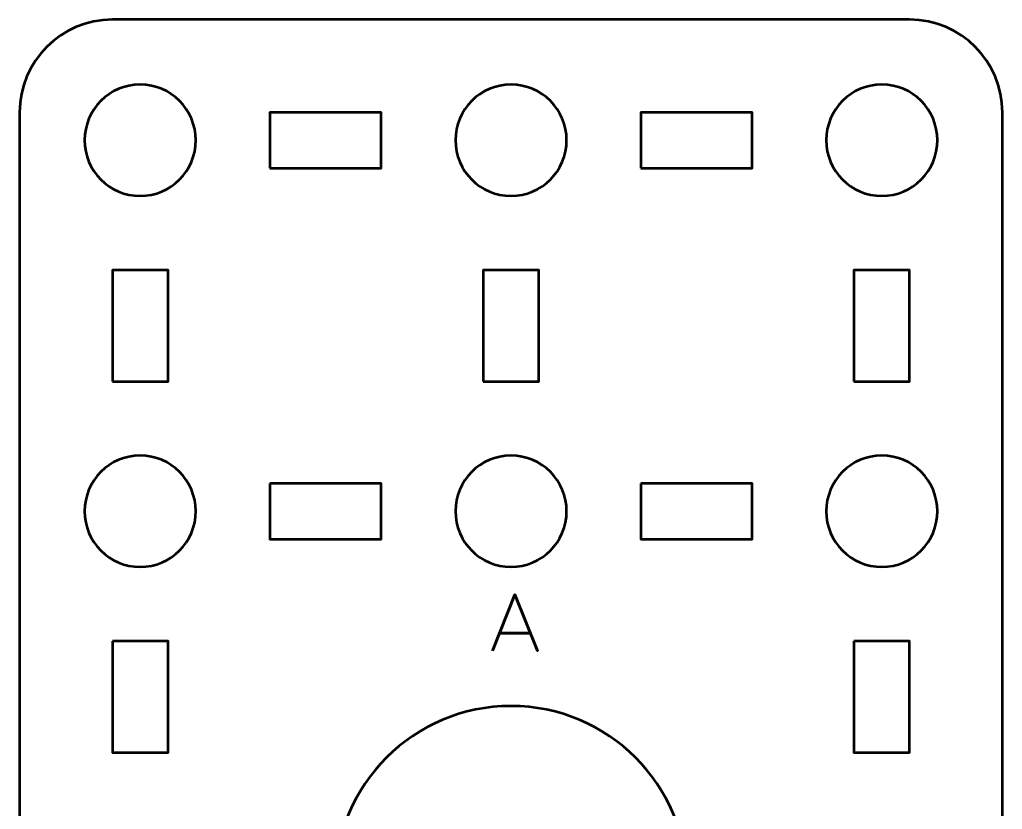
# Model space of a CAD drawing. Header units: centimetres. Extents: x -13.15 to -7.85, y -19.5 to -10.2.
# Drawn here: x -13.15 to -7.85, y -14.46 to -10.2 of the extents above; entities that cross this region are included whole.
import ezdxf

# ---------------------------------------------------------------- set-up
doc = ezdxf.new("R2010")
doc.units = ezdxf.units.CM
doc.header["$MEASUREMENT"] = 0
doc.layers.add('Layer 1', color=7, linetype='Continuous')

msp = doc.modelspace()

# ---------------------------------------------------------------- linework, layer by layer
at = {"layer": 'Layer 1', "lineweight": 53}
for points, knots in [([(-13.15002, -18.99995), (-13.15002, -18.99995), (-13.15002, -10.70005), (-13.15002, -10.70005), (-13.15002, -10.70005), (-13.15002, -10.42305), (-12.92693, -10.19995), (-12.64993, -10.19995), (-12.64993, -10.19995), (-12.64993, -10.19995), (-8.35007, -10.19995), (-8.35007, -10.19995), (-8.35007, -10.19995), (-8.07293, -10.19995), (-7.84997, -10.42305), (-7.84997, -10.70005), (-7.84997, -10.70005), (-7.84997, -10.70005), (-7.84997, -18.99995), (-7.84997, -18.99995), (-7.84997, -18.99995), (-7.84997, -19.27695), (-8.07293, -19.50005), (-8.35007, -19.50005), (-8.35007, -19.50005), (-8.35007, -19.50005), (-12.64993, -19.50005), (-12.64993, -19.50005), (-12.64993, -19.50005), (-12.92693, -19.50005), (-13.15002, -19.27695), (-13.15002, -18.99995)], [0, 0, 0, 0, 0.125, 0.125, 0.125, 0.125, 0.25, 0.25, 0.25, 0.25, 0.375, 0.375, 0.375, 0.375, 0.5, 0.5, 0.5, 0.5, 0.625, 0.625, 0.625, 0.625, 0.75, 0.75, 0.75, 0.75, 0.875, 0.875, 0.875, 0.875, 1, 1, 1, 1]), ([(-12.49999, -10.54998), (-12.33422, -10.54998), (-12.19999, -10.68435), (-12.19999, -10.84998), (-12.19999, -10.84998), (-12.19999, -11.01575), (-12.33422, -11.14998), (-12.49999, -11.14998), (-12.49999, -11.14998), (-12.66566, -11.14998), (-12.8, -11.01575), (-12.8, -10.84998), (-12.8, -10.84998), (-12.8, -10.68435), (-12.66566, -10.54998), (-12.49999, -10.54998)], [0, 0, 0, 0, 0.25, 0.25, 0.25, 0.25, 0.5, 0.5, 0.5, 0.5, 0.75, 0.75, 0.75, 0.75, 1, 1, 1, 1]), ([(-10.49992, -10.54998), (-10.33429, -10.54998), (-10.19992, -10.68435), (-10.19992, -10.84998), (-10.19992, -10.84998), (-10.19992, -11.01575), (-10.33429, -11.14998), (-10.49992, -11.14998), (-10.49992, -11.14998), (-10.66569, -11.14998), (-10.79992, -11.01575), (-10.79992, -10.84998), (-10.79992, -10.84998), (-10.79992, -10.68435), (-10.66569, -10.54998), (-10.49992, -10.54998)], [0, 0, 0, 0, 0.25, 0.25, 0.25, 0.25, 0.5, 0.5, 0.5, 0.5, 0.75, 0.75, 0.75, 0.75, 1, 1, 1, 1]), ([(-8.49999, -10.54998), (-8.33433, -10.54998), (-8.2, -10.68435), (-8.2, -10.84998), (-8.2, -10.84998), (-8.2, -11.01575), (-8.33433, -11.14998), (-8.49999, -11.14998), (-8.49999, -11.14998), (-8.66562, -11.14998), (-8.79999, -11.01575), (-8.79999, -10.84998), (-8.79999, -10.84998), (-8.79999, -10.68435), (-8.66562, -10.54998), (-8.49999, -10.54998)], [0, 0, 0, 0, 0.25, 0.25, 0.25, 0.25, 0.5, 0.5, 0.5, 0.5, 0.75, 0.75, 0.75, 0.75, 1, 1, 1, 1]), ([(-11.79998, -11.00005), (-11.79998, -11.00005), (-11.79998, -10.70005), (-11.79998, -10.70005), (-11.79998, -10.70005), (-11.79998, -10.70005), (-11.19997, -10.70005), (-11.19997, -10.70005), (-11.19997, -10.70005), (-11.19997, -10.70005), (-11.19997, -11.00005), (-11.19997, -11.00005), (-11.19997, -11.00005), (-11.19997, -11.00005), (-11.79998, -11.00005), (-11.79998, -11.00005)], [0, 0, 0, 0, 0.25, 0.25, 0.25, 0.25, 0.5, 0.5, 0.5, 0.5, 0.75, 0.75, 0.75, 0.75, 1, 1, 1, 1]), ([(-9.80001, -11.00005), (-9.80001, -11.00005), (-9.80001, -10.70005), (-9.80001, -10.70005), (-9.80001, -10.70005), (-9.80001, -10.70005), (-9.20001, -10.70005), (-9.20001, -10.70005), (-9.20001, -10.70005), (-9.20001, -10.70005), (-9.20001, -11.00005), (-9.20001, -11.00005), (-9.20001, -11.00005), (-9.20001, -11.00005), (-9.80001, -11.00005), (-9.80001, -11.00005)], [0, 0, 0, 0, 0.25, 0.25, 0.25, 0.25, 0.5, 0.5, 0.5, 0.5, 0.75, 0.75, 0.75, 0.75, 1, 1, 1, 1]), ([(-12.64993, -12.15), (-12.64993, -12.15), (-12.64993, -11.55), (-12.64993, -11.55), (-12.64993, -11.55), (-12.64993, -11.55), (-12.34992, -11.55), (-12.34992, -11.55), (-12.34992, -11.55), (-12.34992, -11.55), (-12.34992, -12.15), (-12.34992, -12.15), (-12.34992, -12.15), (-12.34992, -12.15), (-12.64993, -12.15), (-12.64993, -12.15)], [0, 0, 0, 0, 0.25, 0.25, 0.25, 0.25, 0.5, 0.5, 0.5, 0.5, 0.75, 0.75, 0.75, 0.75, 1, 1, 1, 1]), ([(-10.64999, -12.15), (-10.64999, -12.15), (-10.64999, -11.55), (-10.64999, -11.55), (-10.64999, -11.55), (-10.64999, -11.55), (-10.34999, -11.55), (-10.34999, -11.55), (-10.34999, -11.55), (-10.34999, -11.55), (-10.34999, -12.15), (-10.34999, -12.15), (-10.34999, -12.15), (-10.34999, -12.15), (-10.64999, -12.15), (-10.64999, -12.15)], [0, 0, 0, 0, 0.25, 0.25, 0.25, 0.25, 0.5, 0.5, 0.5, 0.5, 0.75, 0.75, 0.75, 0.75, 1, 1, 1, 1]), ([(-8.65006, -12.15), (-8.65006, -12.15), (-8.65006, -11.55), (-8.65006, -11.55), (-8.65006, -11.55), (-8.65006, -11.55), (-8.35007, -11.55), (-8.35007, -11.55), (-8.35007, -11.55), (-8.35007, -11.55), (-8.35007, -12.15), (-8.35007, -12.15), (-8.35007, -12.15), (-8.35007, -12.15), (-8.65006, -12.15), (-8.65006, -12.15)], [0, 0, 0, 0, 0.25, 0.25, 0.25, 0.25, 0.5, 0.5, 0.5, 0.5, 0.75, 0.75, 0.75, 0.75, 1, 1, 1, 1]), ([(-12.2, -12.85), (-12.2, -13.01577), (-12.33423, -13.15), (-12.50001, -13.15), (-12.50001, -13.15), (-12.66567, -13.15), (-12.80001, -13.01577), (-12.80001, -12.85), (-12.80001, -12.85), (-12.80001, -12.68433), (-12.66567, -12.54999), (-12.50001, -12.54999), (-12.50001, -12.54999), (-12.33423, -12.54999), (-12.2, -12.68433), (-12.2, -12.85)], [0, 0, 0, 0, 0.25, 0.25, 0.25, 0.25, 0.5, 0.5, 0.5, 0.5, 0.75, 0.75, 0.75, 0.75, 1, 1, 1, 1]), ([(-10.19993, -12.85), (-10.19993, -13.01577), (-10.3343, -13.15), (-10.49993, -13.15), (-10.49993, -13.15), (-10.6657, -13.15), (-10.79993, -13.01577), (-10.79993, -12.85), (-10.79993, -12.85), (-10.79993, -12.68433), (-10.6657, -12.54999), (-10.49993, -12.54999), (-10.49993, -12.54999), (-10.3343, -12.54999), (-10.19993, -12.68433), (-10.19993, -12.85)], [0, 0, 0, 0, 0.25, 0.25, 0.25, 0.25, 0.5, 0.5, 0.5, 0.5, 0.75, 0.75, 0.75, 0.75, 1, 1, 1, 1]), ([(-8.2, -12.85), (-8.2, -13.01577), (-8.33433, -13.15), (-8.5, -13.15), (-8.5, -13.15), (-8.66563, -13.15), (-8.8, -13.01577), (-8.8, -12.85), (-8.8, -12.85), (-8.8, -12.68433), (-8.66563, -12.54999), (-8.5, -12.54999), (-8.5, -12.54999), (-8.33433, -12.54999), (-8.2, -12.68433), (-8.2, -12.85)], [0, 0, 0, 0, 0.25, 0.25, 0.25, 0.25, 0.5, 0.5, 0.5, 0.5, 0.75, 0.75, 0.75, 0.75, 1, 1, 1, 1]), ([(-11.79999, -12.70006), (-11.79999, -12.70006), (-11.19998, -12.70006), (-11.19998, -12.70006), (-11.19998, -12.70006), (-11.19998, -12.70006), (-11.19998, -13.00007), (-11.19998, -13.00007), (-11.19998, -13.00007), (-11.19998, -13.00007), (-11.79999, -13.00007), (-11.79999, -13.00007), (-11.79999, -13.00007), (-11.79999, -13.00007), (-11.79999, -12.70006), (-11.79999, -12.70006)], [0, 0, 0, 0, 0.25, 0.25, 0.25, 0.25, 0.5, 0.5, 0.5, 0.5, 0.75, 0.75, 0.75, 0.75, 1, 1, 1, 1]), ([(-9.80002, -12.70006), (-9.80002, -12.70006), (-9.20002, -12.70006), (-9.20002, -12.70006), (-9.20002, -12.70006), (-9.20002, -12.70006), (-9.20002, -13.00007), (-9.20002, -13.00007), (-9.20002, -13.00007), (-9.20002, -13.00007), (-9.80002, -13.00007), (-9.80002, -13.00007), (-9.80002, -13.00007), (-9.80002, -13.00007), (-9.80002, -12.70006), (-9.80002, -12.70006)], [0, 0, 0, 0, 0.25, 0.25, 0.25, 0.25, 0.5, 0.5, 0.5, 0.5, 0.75, 0.75, 0.75, 0.75, 1, 1, 1, 1]), ([(-12.64994, -13.55001), (-12.64994, -13.55001), (-12.34993, -13.55001), (-12.34993, -13.55001), (-12.34993, -13.55001), (-12.34993, -13.55001), (-12.34993, -14.15002), (-12.34993, -14.15002), (-12.34993, -14.15002), (-12.34993, -14.15002), (-12.64994, -14.15002), (-12.64994, -14.15002), (-12.64994, -14.15002), (-12.64994, -14.15002), (-12.64994, -13.55001), (-12.64994, -13.55001)], [0, 0, 0, 0, 0.25, 0.25, 0.25, 0.25, 0.5, 0.5, 0.5, 0.5, 0.75, 0.75, 0.75, 0.75, 1, 1, 1, 1]), ([(-8.65007, -13.55001), (-8.65007, -13.55001), (-8.35007, -13.55001), (-8.35007, -13.55001), (-8.35007, -13.55001), (-8.35007, -13.55001), (-8.35007, -14.15002), (-8.35007, -14.15002), (-8.35007, -14.15002), (-8.35007, -14.15002), (-8.65007, -14.15002), (-8.65007, -14.15002), (-8.65007, -14.15002), (-8.65007, -14.15002), (-8.65007, -13.55001), (-8.65007, -13.55001)], [0, 0, 0, 0, 0.25, 0.25, 0.25, 0.25, 0.5, 0.5, 0.5, 0.5, 0.75, 0.75, 0.75, 0.75, 1, 1, 1, 1])]:
    msp.add_open_spline(points, degree=3, knots=knots, dxfattribs=at)
at = {"layer": 'Layer 1', "color": 30, "lineweight": 53}
for points, knots in [([(-10.60016, -13.60342), (-10.60016, -13.60342), (-10.47909, -13.2982), (-10.47909, -13.2982), (-10.47909, -13.2982), (-10.47909, -13.2982), (-10.35759, -13.60342), (-10.35759, -13.60342), (-10.35759, -13.60342), (-10.35759, -13.60342), (-10.47909, -13.2982), (-10.47909, -13.2982), (-10.47909, -13.2982), (-10.47909, -13.2982), (-10.60016, -13.60342), (-10.60016, -13.60342)], [0, 0, 0, 0, 0.25, 0.25, 0.25, 0.25, 0.5, 0.5, 0.5, 0.5, 0.75, 0.75, 0.75, 0.75, 1, 1, 1, 1]), ([(-10.56206, -13.50732), (-10.56206, -13.50732), (-10.39612, -13.50732), (-10.39612, -13.50732), (-10.39612, -13.50732), (-10.39612, -13.50732), (-10.56206, -13.50732), (-10.56206, -13.50732)], [0, 0, 0, 0, 0.5, 0.5, 0.5, 0.5, 1, 1, 1, 1])]:
    msp.add_open_spline(points, degree=3, knots=knots, dxfattribs=at)
at = {"layer": 'Layer 1', "color": 250, "lineweight": 53}
msp.add_open_spline([(-10.5, -13.9), (-9.97541, -13.9), (-9.55, -14.32541), (-9.55, -14.85), (-9.55, -14.85), (-9.55, -15.37459), (-9.97541, -15.8), (-10.5, -15.8), (-10.5, -15.8), (-11.02459, -15.8), (-11.45, -15.37459), (-11.45, -14.85), (-11.45, -14.85), (-11.45, -14.32541), (-11.02459, -13.9), (-10.5, -13.9)], degree=3, knots=[0, 0, 0, 0, 0.25, 0.25, 0.25, 0.25, 0.5, 0.5, 0.5, 0.5, 0.75, 0.75, 0.75, 0.75, 1, 1, 1, 1], dxfattribs=at)

doc.saveas('drawing.dxf')
